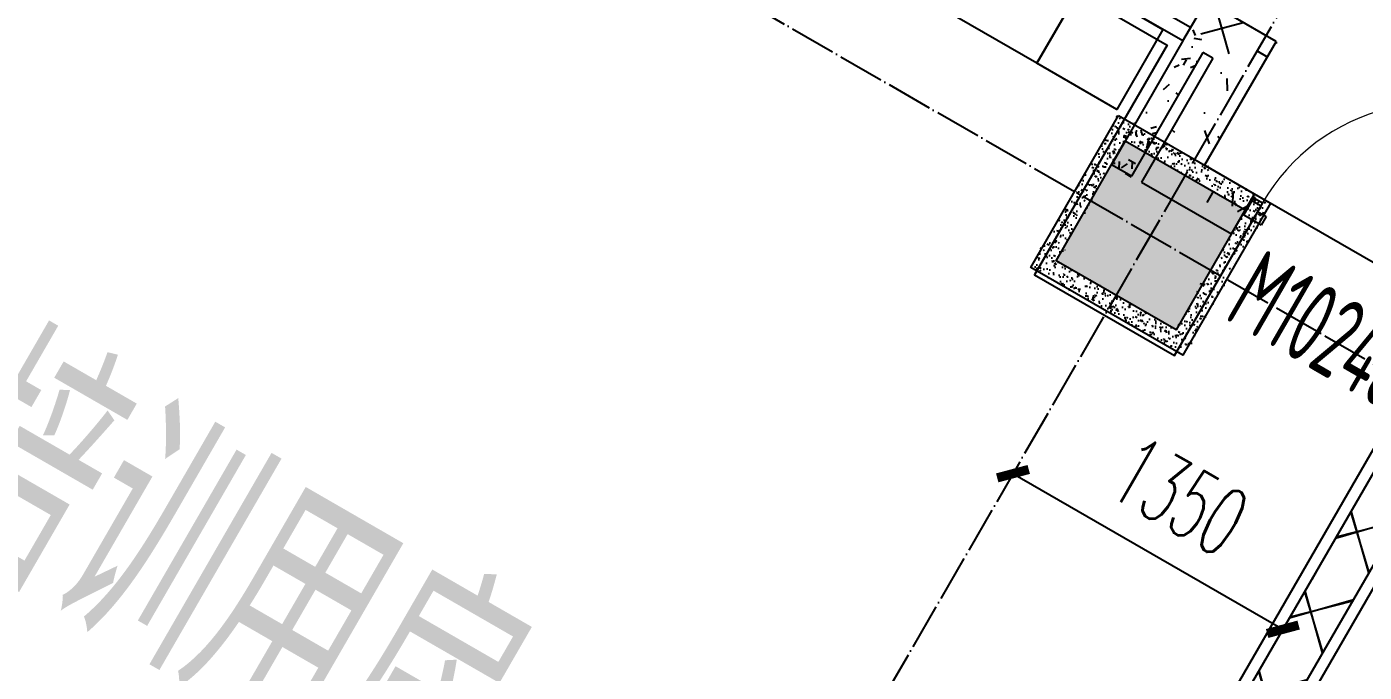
# Model space of a CAD drawing. Header units: millimetres. Extents: x 216654360 to 218309126, y 218099985 to 219647706.
# Drawn here: x 217945858 to 217951652, y 218936502 to 218939301 of the extents above; entities that cross this region are included whole.
import ezdxf

# ---------------------------------------------------------------- set-up
doc = ezdxf.new("R2010")
doc.units = ezdxf.units.MM
doc.header["$LTSCALE"] = 1000
doc.linetypes.add('DASH', pattern=[0.35, 0.25, -0.1])
doc.linetypes.add('DOTE', pattern=[2.4200000000000004, 2, -0.2, 0.02, -0.2])
for name, color, linetype in [('A-ANNO-DIMS', 3, 'Continuous'), ('A-ANNO-DOTE', 1, 'DOTE'), ('A-ANNO-TXT', 7, 'Continuous'), ('A-COLU-CONC', 2, 'Continuous'), ('A-FLOR-SPCL', 245, 'Continuous'), ('A-FURN', 45, 'Continuous'), ('A-WALL', 2, 'Continuous'), ('A-WIND', 161, 'Continuous'), ('PUB_HATCH', 8, 'Continuous'), ('WINDOW', 4, 'Continuous'), ('WINDOW_TEXT', 7, 'Continuous'), ('现状植物', 3, 'Continuous')]:
    doc.layers.add(name, color=color, linetype=linetype)
doc.styles.add('_TCH_DIM_T3', font='SIMPLEX.shx', dxfattribs={"width": 0.5647058823529413, "bigfont": 'GBCBIG.shx'})
doc.styles.add('_TCH_WINDOW', font='GBENOR', dxfattribs={"width": 0.8, "bigfont": 'GBCBIG'})
doc.styles.add('A_DIM', font='SIMPLEX', dxfattribs={"width": 0.7, "bigfont": 'HZ'})
doc.dimstyles.new('_TCH_ARCH&&100', dxfattribs={"dimtxt": 297.5, "dimasz": 100, "dimexe": 250, "dimexo": 300, "dimgap": 126.25, "dimtad": 1, "dimdec": 0, "dimzin": 0, "dimdsep": 46, "dimtxsty": '_TCH_DIM_T3', "dimblk": 'ARCHTICK', "dimcen": 0.09, "dimclrt": 7, "dimazin": 2, "dimtfac": 1, "dimtdec": 0, "dimtix": 1, "dimtmove": 2, "dimatfit": 3, "dimfxl": 100, "dimtolj": 1, "dimtzin": 0, "dimarcsym": 0})
pattern_1 = [(45, (200, 0), (-200.0002033111466, 200.0002033111467), []), (135, (200, 0), (-200.0002033111467, -200.0002033111466), [])]
pattern_2 = [(0, (354, -366), (600, 1200), [0, -1200]), (0, (-348, -528), (600, 1200), [0, -1200]), (0, (42, -540), (600, 1200), [0, -1200]), (0, (468, -186), (600, 1200), [0, -1200]), (0, (-30, -600), (600, 1200), [0, -1200]), (0, (588, 570), (600, 1200), [0, -1200]), (0, (222, 474), (600, 1200), [0, -1200]), (0, (413.9999999999999, 324), (600, 1200), [0, -1200]), (0, (-564, 300), (600, 1200), [0, -1200]), (0, (24, 246), (600, 1200), [0, -1200]), (0, (-204, -60), (600, 1200), [0, -1200]), (0, (-192, -509.9999999999999), (600, 1200), [0, -1200]), (0, (258, -558), (600, 1200), [0, -1200]), (0, (588, -30), (600, 1200), [0, -1200]), (0, (-534, -216), (600, 1200), [0, -1200]), (0, (-432, -12), (600, 1200), [0, -1200]), (0, (36, -96), (600, 1200), [0, -1200]), (0, (-132, -270), (600, 1200), [0, -1200]), (0, (-228, 126), (600, 1200), [0, -1200]), (0, (-78, 576), (600, 1200), [0, -1200]), (0, (-486.0000000000001, -468), (600, 1200), [0, -1200]), (0, (174, 330), (600, 1200), [0, -1200]), (0, (-384, 348), (600, 1200), [0, -1200]), (0, (-480, 504), (600, 1200), [0, -1200]), (130.601294, (514.285716, 194.285712), (-2999.999966861969, 3600.000015739533), [52.683108, -22074.222]), (18.4349488, (428.571432, 217.142856), (2999.999988936139, 1199.999991146445), [54.21048, -7535.2558]), (90, (428.571432, 165.714288), (600.0000000000001, 1200), [51.428568, -2348.5713]), (161.565051, (480, 148.571424), (-3000.000015105215, 1199.999910544823), [54.21048, -7535.2558]), (53.1301023, (480, 148.571424), (600.0000011342403, 1199.99999943288), [57.14286, -5942.856999999999]), (135, (525.714288, -462.85704), (-600.0000725322863, 1199.999918790402), [48.48732, -3345.6252]), (45, (457.142856, -462.85704), (599.9999961647541, 1199.999995157935), [48.48732, -3345.6252]), (135, (491.428572, -497.1428400000001), (-600.0000725322863, 1199.999918790402), [48.48732, -3345.6252]), (45, (491.428572, -497.1428400000001), (599.9999961647541, 1199.999995157935), [48.48732, -3345.6252]), (116.565051, (-51.42852, 342.857148), (-0.0001043859734650709, 2399.999934707041), [63.887652, -1277.753]), (180, (-79.99991999999999, 399.999996), (-599.9999999999998, 1200), [68.571432, -1131.4285]), (63.43494880000001, (-177.1428, 342.857148), (5.432290706153253e-06, 2399.999988372672), [63.887652, -1277.753]), (116.565051, (-148.5714, 285.714288), (-0.0001043859734650709, 2399.999934707041), [63.887652, -1277.753]), (0, (-148.5714, 285.714288), (600, 1200), [68.571432, -1131.4285]), (63.43494880000001, (-79.99991999999999, 285.714288), (5.432290706153253e-06, 2399.999988372672), [63.887652, -1277.753]), (107.102728, (399.999996, -62.85708000000001), (-1799.999931184909, 6000.000009680287), [77.72269200000001, -32565.805]), (143.972626, (377.142852, 11.428572), (-11399.99985547618, 8399.999990492668), [77.72269200000001, -16244.04]), (180, (314.285712, 57.14286), (-599.9999999999998, 1200), [74.285712, -1125.7142]), (36.02737329999999, (177.14286, 11.428572), (11399.99991575318, 8399.99990944439), [77.72269200000001, -16244.04]), (71.5650511, (154.285716, -57.14279999999999), (1800.000009240657, 5999.99998966958), [72.280632, -7517.185600000001]), (107.102728, (177.14286, -131.42856), (-1799.999931184909, 6000.000009680287), [77.72269200000001, -32565.805]), (143.972626, (240, -177.1428), (-11399.99985547618, 8399.999990492668), [77.72269200000001, -16244.04]), (0, (240, -177.1428), (600, 1200), [74.285712, -1125.7142]), (36.02737329999999, (314.285712, -177.1428), (11399.99991575318, 8399.99990944439), [77.72269200000001, -16244.04]), (71.5650511, (377.142852, -131.42856), (1800.000009240657, 5999.99998966958), [72.280632, -7517.185600000001]), (150.255118, (411.428568, 497.142852), (-1800.000004260273, 1199.999985130039), [46.07004, -9628.639200000001]), (90, (371.428572, 474.28572), (600.0000000000001, 1200), [45.714288, -2354.2855]), (29.7448813, (371.428572, 474.28572), (1800.000001060037, 1199.999994395642), [46.07004, -9628.639200000001]), (116.565051, (131.428572, -354.28572), (-0.0001043859734650709, 2399.999934707041), [63.887652, -1277.753]), (168.690067, (102.857148, -297.1428), (-5400.000004006199, 1199.999969888218), [58.274508, -12179.371]), (41.18592510000001, (0, -325.7142), (14999.99990911732, 13199.99988457684), [60.743688, -25451.604]), (90, (0, -382.85712), (600.0000000000001, 1200), [57.14286, -2342.857]), (138.814074, (45.714288, -422.85708), (-14999.99973338043, 13200.0000840726), [60.743688, -25451.604]), (16.6992442, (45.714288, -422.85708), (19799.99985103278, 5999.99993715613), [59.6589, -24997.075]), (60.9453959, (102.857148, -405.71424), (599.9999984077513, 1199.99998938541), [58.83217200000001, -24650.679]), (109.983106, (-371.42856, 148.571424), (-3000.000011299861, 8399.999977770043), [66.88400399999998, -28024.39499999999]), (155.556045, (-394.28568, 211.428576), (-7800.000029732115, 3599.999925205931), [69.045972, -28930.263]), (24.4439547, (-519.99996, 211.428576), (7800.000003890955, 3599.999982684802), [69.045972, -28930.263]), (70.01689340000001, (-542.85708, 148.571424), (3000.000009044286, 8399.999979161448), [66.88400399999999, -28024.395]), (109.983106, (-519.99996, 85.71428399999999), (-3000.000011299861, 8399.999977770043), [66.88400399999998, -28024.39499999999]), (160.016893, (-457.14276, 62.85714), (-3000.000001763259, 1199.999945333349), [66.88400399999999, -13978.755]), (19.9831065, (-457.14276, 62.85714), (2999.999983528817, 1199.999998096056), [66.88400399999999, -13978.755]), (70.01689340000001, (-394.28568, 85.71428399999999), (3000.000009044286, 8399.999979161448), [66.88400399999999, -28024.395]), (122.005383, (74.285712, 39.999996), (-600.0000805229399, 1199.999938741572), [53.908464, -11266.868]), (18.4349488, (-5.71428, 68.571432), (2999.999988936139, 1199.999991146445), [54.21048, -7535.2558]), (90, (-5.71428, 17.142852), (600.0000000000001, 1200), [51.428568, -2348.5713]), (161.565051, (45.714288, 0), (-3000.000015105215, 1199.999910544823), [54.21048, -7535.2558]), (54.46232220000002, (45.714288, 0), (4199.999993914518, 5999.999991012131), [49.15614, -20596.423]), (116.565051, (-274.28568, -251.42856), (-0.0001043859734650709, 2399.999934707041), [63.887652, -1277.753]), (180, (-302.85708, -194.28564), (-599.9999999999998, 1200), [62.85714, -1137.1428]), (59.0362434, (-399.99996, -251.42856), (600.000001953063, 1199.999994175555), [66.63945599999998, -13927.644]), (120.963756, (-365.71428, -308.57136), (-600.0000819959288, 1199.999944893199), [66.639456, -13927.644]), (0, (-365.71428, -308.57136), (600, 1200), [62.85714, -1137.1428]), (63.43494880000001, (-302.85708, -308.57136), (5.432290706153253e-06, 2399.999988372672), [63.887652, -1277.753])]

# ---------------------------------------------------------------- blocks, each defined once
blk = doc.blocks.new('123rty7u778')
at = {"layer": 'PUB_HATCH'}
h = blk.add_hatch(dxfattribs=at)
h.set_pattern_fill('多孔材料', color=256, scale=100, style=0)
h.set_pattern_definition(pattern_1)
h.paths.add_polyline_path([(4937796.550412821, -191755.9127570029), (4937596.550412823, -191555.9127569674), (4937596.550412932, -198596.0313949625), (4937796.550412932, -198596.0313949609)])
at = {"layer": 'A-WALL'}
for p, q in [((4937596.550412823, -191555.9127569674), (4937596.550412932, -198596.0313949625)), ((4937796.550412821, -191755.9127570029), (4937796.550412932, -198596.0313949609))]:
    blk.add_line(p, q, dxfattribs=at)
at = {"layer": 'A-WALL', "color": 6}
blk.add_lwpolyline([(4937871.550412737, -191805.9127570521), (4937846.550412934, -191805.9127570512), (4937846.550412935, -198546.0313949606), (4938996.542612281, -198546.0313949609)], dxfattribs=at)
blk = doc.blocks.new('A$C5EDE6A0B')
at = {"layer": 'A-FURN', "color": 251}
for points in [[(0, -400.0000000036089), (0, 0), (400, 0), (399.9999999990687, -400.0000000037398)], [(399.9999999990687, -400.0000000038563), (399.9999999990687, -2.328306436538696e-10), (799.9999999990687, -2.473825588822365e-10), (799.9999999990687, -400.0000000039727)], [(799.9999999990687, -400.0000000039727), (799.9999999990396, -4.656612873077393e-10), (1199.99999999904, -4.802132025361061e-10), (1199.999999999069, -400.0000000042055)], [(1199.999999999069, -400.0000000043219), (1199.999999999069, -6.984919309616089e-10), (1599.999999999069, -7.130438461899757e-10), (1599.99999999904, -400.0000000044092)], [(1599.99999999904, -400.0000000045402), (1599.99999999904, -9.313225746154785e-10), (1999.99999999904, -9.458744898438454e-10), (1999.999999999069, -400.0000000046712)], [(1999.999999999069, -400.0000000046712), (1999.99999999904, -1.178705133497715e-09), (2399.999999999069, -1.178705133497715e-09), (2399.999999998137, -400.000000004904)], [(2399.999999998108, -400.0000000050059), (2399.999999998108, -1.396983861923218e-09), (2799.999999998137, -1.411535777151585e-09), (2799.999999998137, -400.0000000051223)], [(2799.999999998137, -400.0000000052532), (2799.999999998137, -1.644366420805454e-09), (3199.999999998137, -1.658918336033821e-09), (3199.999999998137, -400.0000000053551)], [(3199.999999998137, -400.0000000053551), (3199.999999998108, -1.862645149230957e-09), (3599.999999998137, -1.877197064459324e-09), (3599.999999997206, -400.0000000056025)], [(3599.999999997206, -400.0000000057189), (3599.999999997206, -2.110027708113194e-09), (3999.999999997206, -2.110027708113194e-09), (3999.999999997206, -400.0000000058353)], [(3999.999999997206, -400.0000000058353), (3999.999999997177, -2.342858351767063e-09), (4399.999999997206, -2.342858351767063e-09), (4399.999999997206, -400.0000000060681)], [(4399.999999997206, -400.0000000061846), (4399.999999997206, -2.561137080192566e-09), (4799.999999997206, -2.575688995420933e-09), (4799.999999997206, -400.0000000062864)]]:
    blk.add_lwpolyline(points, close=True, dxfattribs=at)
blk = doc.blocks.new('$DorLib2D$00000009')
for p, q in [((0.4128784780300046, 0.9052619659617922), (0.4128784780300046, 0.08070055595349494)), ((0.4541065485304194, 0.9052619659617922), (0.4128784780300046, 0.9052619659617922)), ((0.4541065485304194, 0.08070055595349494), (0.4541065485304194, 0.9052619659617922)), ((0.4128784780300046, 0.7821568824082695), (0.3780038555081039, 0.7821568824082694)), ((0.4889811710523202, 0.7821568824082694), (0.4541065485304194, 0.7821568824082695)), ((0.4128784780300046, 0.6235084014994399), (0.3780038555081039, 0.6235084014994398)), ((0.4889811710523202, 0.6235084014994398), (0.4541065485304194, 0.6235084014994399)), ((-0.4941390729791224, 0.08070055595349494), (-0.4529110024787076, 0.08070055595349494)), ((-0.4941390729791224, -0.001755585047334795), (-0.4941390729791224, 0.08070055595349494)), ((-0.4529110024787076, 0.08070055595349494), (-0.4529110024787076, 0.03947248545308008)), ((0.4128784780300046, 0.08070055595349494), (0.4541065485304194, 0.08070055595349494)), ((0.4953346190308343, 0.08070055595349494), (0.4541065485304194, 0.08070055595349494)), ((0.4541065485304194, 0.08070055595349494), (0.4541065485304194, 0.03947248545308008)), ((0.4953346190308343, -0.001755585047334795), (0.4953346190308343, 0.08070055595349494)), ((-0.4529110024787076, 0.03947248545308008), (-0.4116829319782927, 0.03947248545308008)), ((-0.4116829319782927, 0.03947248545308008), (-0.4116829319782927, -0.001755585047334795)), ((0.4541065485304194, 0.03947248545308008), (0.4128784780300046, 0.03947248545308008)), ((0.4128784780300046, 0.03947248545308008), (0.4128784780300046, -0.001755585047334795)), ((-0.4941390729791224, -0.001755585047334795), (-0.4941390729791224, -0.001755585047334795)), ((-0.4116829319782927, -0.001755585047334795), (-0.4941390729791224, -0.001755585047334795)), ((0.4128784780300046, -0.001755585047334795), (0.4953346190308343, -0.001755585047334795)), ((0.4953346190308343, -0.001755585047334795), (0.4953346190308343, -0.001755585047334795))]:
    blk.add_line(p, q)
at = {"lineweight": 13}
for p, q in [((0.3780038555081039, 0.7821568824082694), (0.3780038555081039, 0.6235084014994398)), ((0.4889811710523202, 0.7821568824082694), (0.4889811710523202, 0.6235084014994398))]:
    blk.add_line(p, q, dxfattribs=at)
blk.add_arc((0.3716497624938499, 0.08173193500353383), 0.8245614100082972, 87.13397114007623, 180.0716668053313, dxfattribs=at)
blk = doc.blocks.new('67890-')
at = {"layer": 'PUB_HATCH'}
h = blk.add_hatch(dxfattribs=at)
h.set_pattern_fill('加气混凝土', color=256, scale=100, style=0)
h.set_pattern_definition(pattern_2)
h.paths.add_polyline_path([(4946246.550412989, -191069.2460896131), (4946246.550412943, -190935.9127563792), (4939576.550412943, -190935.9127563788), (4939576.550412892, -191069.246089725), (4939626.550412824, -191135.9127563749), (4946196.550413071, -191135.9127563753)])
h = blk.add_hatch(dxfattribs=at)
h.set_pattern_fill('多孔材料', color=256, scale=100, style=0)
h.set_pattern_definition(pattern_1)
h.paths.add_polyline_path([(4946346.550413246, -191135.9127560848), (4946546.55041312, -190935.9127563986), (4946246.550412943, -190935.9127563792), (4946246.550412989, -191069.2460896131), (4946296.550412953, -191135.9127560848)])
h = blk.add_hatch(dxfattribs=at)
h.set_pattern_fill('加气混凝土', color=256, scale=100, style=0)
h.set_pattern_definition(pattern_2)
h.paths.add_polyline_path([(4946546.55041312, -190935.9127563986), (4946346.550413246, -191135.9127560848), (4946346.550413249, -191755.9127568079), (4946546.550413121, -191555.9127567581)])
h = blk.add_hatch(dxfattribs=at)
h.set_pattern_fill('加气混凝土', color=256, scale=50, style=0)
h.set_pattern_definition([(0, (177, -183), (300, 600), [0, -600]), (0, (-174, -264), (300, 600), [0, -600]), (0, (21, -270), (300, 600), [0, -600]), (0, (234, -93), (300, 600), [0, -600]), (0, (-15, -300), (300, 600), [0, -600]), (0, (294, 285), (300, 600), [0, -600]), (0, (111, 237), (300, 600), [0, -600]), (0, (207, 162), (300, 600), [0, -600]), (0, (-282, 150), (300, 600), [0, -600]), (0, (12, 123), (300, 600), [0, -600]), (0, (-102, -30), (300, 600), [0, -600]), (0, (-96, -255), (300, 600), [0, -600]), (0, (129, -279), (300, 600), [0, -600]), (0, (294, -15), (300, 600), [0, -600]), (0, (-267, -108), (300, 600), [0, -600]), (0, (-216, -6), (300, 600), [0, -600]), (0, (18, -48), (300, 600), [0, -600]), (0, (-66, -135), (300, 600), [0, -600]), (0, (-114, 63), (300, 600), [0, -600]), (0, (-39, 288), (300, 600), [0, -600]), (0, (-243, -234), (300, 600), [0, -600]), (0, (87, 165), (300, 600), [0, -600]), (0, (-192, 174), (300, 600), [0, -600]), (0, (-240, 252), (300, 600), [0, -600]), (130.601294, (257.142858, 97.142856), (-1499.999983430985, 1800.000007869767), [26.341554, -11037.111]), (18.4349488, (214.285716, 108.571428), (1499.99999446807, 599.9999955732223), [27.10524, -3767.6279]), (90, (214.285716, 82.857144), (300.0000000000001, 600), [25.714284, -1174.28565]), (161.565051, (240, 74.285712), (-1500.000007552608, 599.9999552724113), [27.10524, -3767.6279]), (53.1301023, (240, 74.285712), (300.0000005671201, 599.9999997164399), [28.57143, -2971.4285]), (135, (262.857144, -231.42852), (-300.0000362661431, 599.9999593952012), [24.24366, -1672.8126]), (45, (228.571428, -231.42852), (299.999998082377, 599.9999975789675), [24.24366, -1672.8126]), (135, (245.714286, -248.57142), (-300.0000362661431, 599.9999593952012), [24.24366, -1672.8126]), (45, (245.714286, -248.57142), (299.999998082377, 599.9999975789675), [24.24366, -1672.8126]), (116.565051, (-25.71426, 171.428574), (-5.219298673253547e-05, 1199.999967353521), [31.943826, -638.8765000000001]), (180, (-39.99995999999999, 199.999998), (-299.9999999999999, 600), [34.285716, -565.71425]), (63.43494880000001, (-88.57139999999998, 171.428574), (2.716145353076627e-06, 1199.999994186336), [31.943826, -638.8765000000001]), (116.565051, (-74.2857, 142.857144), (-5.219298673253547e-05, 1199.999967353521), [31.943826, -638.8765000000001]), (0, (-74.2857, 142.857144), (300, 600), [34.285716, -565.71425]), (63.43494880000001, (-39.99995999999999, 142.857144), (2.716145353076627e-06, 1199.999994186336), [31.943826, -638.8765000000001]), (107.102728, (199.999998, -31.42854000000001), (-899.9999655924546, 3000.000004840143), [38.861346, -16282.9025]), (143.972626, (188.571426, 5.714286), (-5699.99992773809, 4199.999995246334), [38.861346, -8122.02]), (180, (157.142856, 28.57143), (-299.9999999999999, 600), [37.142856, -562.8571]), (36.02737329999999, (88.57142999999999, 5.714286), (5699.999957876589, 4199.999954722195), [38.861346, -8122.02]), (71.5650511, (77.142858, -28.5714), (900.0000046203285, 2999.99999483479), [36.140316, -3758.5928]), (107.102728, (88.57142999999999, -65.71428), (-899.9999655924546, 3000.000004840143), [38.861346, -16282.9025]), (143.972626, (120, -88.57139999999998), (-5699.99992773809, 4199.999995246334), [38.861346, -8122.02]), (0, (120, -88.57139999999998), (300, 600), [37.142856, -562.8571]), (36.02737329999999, (157.142856, -88.57139999999998), (5699.999957876589, 4199.999954722195), [38.861346, -8122.02]), (71.5650511, (188.571426, -65.71428), (900.0000046203285, 2999.99999483479), [36.140316, -3758.5928]), (150.255118, (205.714284, 248.571426), (-900.0000021301363, 599.9999925650195), [23.03502, -4814.319600000001]), (90, (185.714286, 237.14286), (300.0000000000001, 600), [22.857144, -1177.14275]), (29.7448813, (185.714286, 237.14286), (900.0000005300184, 599.9999971978212), [23.03502, -4814.319600000001]), (116.565051, (65.714286, -177.14286), (-5.219298673253547e-05, 1199.999967353521), [31.943826, -638.8765000000001]), (168.690067, (51.428574, -148.5714), (-2700.000002003099, 599.9999849441089), [29.137254, -6089.685500000001]), (41.18592510000001, (0, -162.8571), (7499.999954558658, 6599.999942288418), [30.371844, -12725.802]), (90, (0, -191.42856), (300.0000000000001, 600), [28.57143, -1171.4285]), (138.814074, (22.857144, -211.42854), (-7499.999866690215, 6600.000042036299), [30.371844, -12725.802]), (16.6992442, (22.857144, -211.42854), (9899.99992551639, 2999.999968578065), [29.82945, -12498.5375]), (60.9453959, (51.428574, -202.85712), (299.9999992038756, 599.9999946927048), [29.416086, -12325.3395]), (109.983106, (-185.71428, 74.285712), (-1500.00000564993, 4199.999988885022), [33.44200199999999, -14012.1975]), (155.556045, (-197.14284, 105.714288), (-3900.000014866057, 1799.999962602966), [34.522986, -14465.1315]), (24.4439547, (-259.99998, 105.714288), (3900.000001945477, 1799.999991342401), [34.522986, -14465.1315]), (70.01689340000001, (-271.42854, 74.285712), (1500.000004522143, 4199.999989580724), [33.442002, -14012.1975]), (109.983106, (-259.99998, 42.857142), (-1500.00000564993, 4199.999988885022), [33.44200199999999, -14012.1975]), (160.016893, (-228.57138, 31.42857), (-1500.00000088163, 599.9999726666744), [33.442002, -6989.377500000001]), (19.9831065, (-228.57138, 31.42857), (1499.999991764409, 599.9999990480279), [33.442002, -6989.377500000001]), (70.01689340000001, (-197.14284, 42.857142), (1500.000004522143, 4199.999989580724), [33.442002, -14012.1975]), (122.005383, (37.142856, 19.999998), (-300.00004026147, 599.9999693707862), [26.954232, -5633.434]), (18.4349488, (-2.85714, 34.285716), (1499.99999446807, 599.9999955732223), [27.10524, -3767.6279]), (90, (-2.85714, 8.571426), (300.0000000000001, 600), [25.714284, -1174.28565]), (161.565051, (22.857144, 0), (-1500.000007552608, 599.9999552724113), [27.10524, -3767.6279]), (54.46232220000002, (22.857144, 0), (2099.999996957259, 2999.999995506066), [24.57807, -10298.2115]), (116.565051, (-137.14284, -125.71428), (-5.219298673253547e-05, 1199.999967353521), [31.943826, -638.8765000000001]), (180, (-151.42854, -97.14282), (-299.9999999999999, 600), [31.42857, -568.5714]), (59.0362434, (-199.99998, -125.71428), (300.0000009765315, 599.9999970877775), [33.31972799999999, -6963.821999999998]), (120.963756, (-182.85714, -154.28568), (-300.0000409979644, 599.9999724465997), [33.319728, -6963.821999999999]), (0, (-182.85714, -154.28568), (300, 600), [31.42857, -568.5714]), (63.43494880000001, (-151.42854, -154.28568), (2.716145353076627e-06, 1199.999994186336), [31.943826, -638.8765000000001])])
h.paths.add_polyline_path([(4946246.550412989, -191069.2460896131), (4946196.550413071, -191135.9127563753), (4946196.55041294, -191755.9127570119), (4946296.55041294, -191755.9127570121), (4946296.550412953, -191135.9127560848)])
h = blk.add_hatch(dxfattribs=at)
h.set_pattern_fill('加气混凝土', color=256, scale=100, style=0)
h.set_pattern_definition(pattern_2)
h.paths.add_polyline_path([(4946346.550413249, -191755.9127568079), (4946796.550413055, -191755.9127567972), (4946796.550413055, -191555.9127567784), (4946546.550413121, -191555.9127567581)])
h = blk.add_hatch(dxfattribs=at)
h.set_pattern_fill('多孔材料', color=256, scale=100, style=0)
h.set_pattern_definition(pattern_1)
h.paths.add_polyline_path([(4948046.550412959, -191555.9127567581), (4947846.55041296, -191755.9127568079), (4947846.550412958, -198595.9127562097), (4948046.550412958, -198595.9127562097)])
at = {"layer": 'A-WALL'}
for p, q in [((4946546.55041312, -190935.9127563986), (4946246.550412943, -190935.9127563792)), ((4946546.55041312, -190935.9127563986), (4946546.550413121, -191555.9127567581)), ((4946196.550413071, -191135.9127563753), (4939626.550412824, -191135.9127563749)), ((4946196.550413071, -191135.9127563753), (4946196.55041294, -191755.9127570119)), ((4946346.550413246, -191135.9127560848), (4946296.550412953, -191135.9127560848)), ((4946296.550412953, -191135.9127560848), (4946296.55041294, -191755.9127570121)), ((4946346.550413246, -191135.9127560848), (4946346.550413249, -191755.9127568079)), ((4946796.550413055, -191555.9127567784), (4946546.550413121, -191555.9127567581)), ((4946796.550413055, -191755.9127567972), (4946796.550413055, -191555.9127567784)), ((4948046.550412959, -191555.9127567581), (4948046.550412958, -198595.9127562097)), ((4946296.55041294, -191755.9127570121), (4946196.55041294, -191755.9127570119)), ((4946346.550413249, -191755.9127568079), (4946796.550413055, -191755.9127567972)), ((4947846.55041296, -191755.9127568079), (4947846.550412958, -198595.9127562097))]:
    blk.add_line(p, q, dxfattribs=at)
at = {"layer": 'A-WALL', "color": 6}
blk.add_line((4946796.550412941, -191585.9127561821), (4946846.550412941, -191585.9127561821), dxfattribs=at)
for points in [[(4938921.55041336, -191805.9127561376), (4938946.550412941, -191805.9127561376), (4938946.550412941, -192335.9127563439), (4939646.550412941, -192335.9127563439), (4939646.550412941, -191585.9127563439), (4939646.550171295, -191185.9127563788), (4946146.55014109, -191185.9127563788), (4946146.55014109, -192335.9127563439), (4946846.550412941, -192335.9127563439), (4946846.550412941, -191585.9127563439)], [(4946196.550412966, -198595.9127562097), (4946196.550412966, -198185.9127563456), (4946796.550412923, -198185.9127563456), (4946796.550412923, -198545.9127562098), (4947796.550412962, -198545.91275621), (4947796.550412962, -191585.9127567731)]]:
    blk.add_lwpolyline(points, dxfattribs=at)
at = {"layer": 'A-WIND', "linetype": 'DASH'}
for p, q in [((4946196.550141091, -191135.9127563792), (4946196.550141091, -190935.9127563792)), ((4946196.550141091, -191069.2460897125), (4945196.550141091, -191069.2460897125))]:
    blk.add_line(p, q, dxfattribs=at)
at = {"layer": 'WINDOW'}
blk.add_line((4947846.550412945, -191555.9127567731), (4946796.550412945, -191555.9127567731), dxfattribs=at)
at = {"linetype": 'Continuous', "rotation": 180}
blk.add_blockref('A$C5EDE6A0B', (4946096.550412873, -191535.9127551655), dxfattribs=at)
at = {"layer": 'WINDOW'}
ref = blk.add_blockref('$DorLib2D$00000009', (4947321.550412945, -191655.9127567731), dxfattribs=dict(at, xscale=-1050, yscale=-1050, zscale=200, rotation=180))
ref.add_attrib('A', 'M1024a', (4946945.883746282, -192089.4792949063), dxfattribs={"layer": 'WINDOW_TEXT', "height": 350, "style": '_TCH_WINDOW', "width": 0.6400000000000001})
at = {"layer": 'A-ANNO-TXT', "linetype": 'Continuous', "style": 'A_DIM', "width": 0.7}
blk.add_text('办公培训用房', height=1000, dxfattribs=at).set_placement((4941110.023988141, -195730.4034210371))
blk = doc.blocks.new('123attt')
h = blk.add_hatch(color=2)
h.dxf.hatch_style = 1
h.paths.add_polyline_path([(6528856.650242668, 260781.6907820057), (6529456.650242668, 260781.6907820057), (6529456.650242668, 260181.6907820409), (6528856.650242668, 260181.6907820409)])
at = {"layer": 'A-WALL'}
blk.add_lwpolyline([(6528856.650242668, 260781.6907820057), (6529456.650242668, 260781.6907820057), (6529456.650242668, 260181.6907820409), (6528856.650242668, 260181.6907820409)], close=True, dxfattribs=at)
blk = doc.blocks.new('2929sk')
at = {"layer": 'A-COLU-CONC'}
h = blk.add_hatch(dxfattribs=at)
h.set_pattern_fill('混凝土', scale=10, angle=90)
h.set_pattern_definition([(140, (6502386.07597335, 175688.3338082992), (6.275213498259515, 71.72601826007535), [7.5, -82.5]), (85, (6502386.07597335, 175688.3338082992), (-75.21921337000119, -13.8751333613), [6, -66]), (190.4514, (6502386.59890735, 175694.3109762992), (-68.94395420609534, 57.85093817140216), [6.37401899999999, -70.11421119999983]), (136.1842, (6502366.07597335, 175688.3338082992), (16.55190143290181, 106.7241048625644), [11.24999999999998, -123.7499999999998]), (186.6356, (6502367.45530405, 175697.2274827992), (-97.41178709004417, 93.46627055487033), [9.561028799999953, -105.1712999999996]), (81.18420000000006, (6502366.07597335, 175688.3338082992), (-97.41186009253246, 93.46619451336272), [9, -99]), (111, (6502371.07597335, 175698.3338082992), (40.26188906653389, 59.69070521184616), [7.499999999999989, -82.49999999999983]), (55.99999999999998, (6502371.07597335, 175698.3338082992), (-72.5150045046853, 24.33153319215818), [6, -66]), (161.4514, (6502374.431133949, 175703.3080315992), (-32.25304967099523, 84.02226285814899), [6.374018999999989, -70.11421119999981]), (127.5, (6502386.07597335, 175688.3338082992), (-33.28938538313115, 1.215985531729069), [0, -65.19999999999999, 0, -67, 0, -66.25]), (97.49999999999993, (6502386.07597335, 175688.3338082992), (-39.44117118823602, 26.30695374421486), [0, -38.2, 0, -63.7, 0, -25.25]), (57.49999999999999, (6502386.07597335, 175666.0338082992), (2.255487173437979, 53.3822436172409), [0, -25, 0, -78, 0, -103.5]), (47.5, (6502386.07597335, 175656.0338082992), (-10.01049823323177, 58.31861693423862), [0, -32.4999999999999, 0, -51.7999999999999, 0, -73.4999999999998])])
h.paths.add_polyline_path([(-47688.40853632707, -86952.76195850916), (-47308.40463003516, -86952.76195850916), (-47308.40463003516, -86872.76195850916), (-47608.40853632707, -86872.76195850916), (-47608.40853632707, -86572.76195832115), (-47688.40853632707, -86572.76195832115)])
h.paths.add_polyline_path([(-47308.40463003516, -86952.76195850916), (-46928.40463006962, -86952.76195850916), (-46928.40463006962, -86572.76195832115), (-47008.40463006962, -86572.76195832115), (-47008.40463006962, -86872.76195850916), (-47308.40463003516, -86872.76195850916)])
h.paths.add_polyline_path([(-47008.40463006962, -86572.76195832115), (-46928.40463006962, -86572.76195832115), (-46928.40463006962, -86192.76195850817), (-47308.40463003516, -86192.76195850817), (-47308.40463003516, -86272.76195850817), (-47008.40463006962, -86272.76195850817)])
h.paths.add_polyline_path([(-47688.40853632707, -86572.76195832115), (-47608.40853632707, -86572.76195832115), (-47608.40853632707, -86272.76195850817), (-47308.40463003516, -86272.76195850817), (-47308.40463003516, -86192.76195850817), (-47688.40853632707, -86192.76195850817)])
at = {"layer": 'A-ANNO-DOTE', "ltscale": 0.1}
for p, q in [((-47308.41759934928, -98506.28522877552), (-47308.41759934928, -79972.7619583212)), ((-16719.25256192591, -86572.76195832115), (-75808.41759934928, -86572.76195832127))]:
    blk.add_line(p, q, dxfattribs=at)
at = {"layer": 'A-COLU-CONC', "color": 7}
for points in [[(-46928.40463006962, -86952.76195850916), (-47688.40853632707, -86952.76195850916), (-47688.40853632707, -86192.76195850817), (-46928.40463006962, -86192.76195850817)], [(-47008.40463006962, -86872.76195850916), (-47608.40853632707, -86872.76195850916), (-47608.40853632707, -86272.76195850817), (-47008.40463006962, -86272.76195850817)]]:
    blk.add_lwpolyline(points, close=True, dxfattribs=at)
at = {"layer": 'A-WALL', "color": 6, "rotation": 180}
blk.add_blockref('123attt', (6481848.245612598, 173908.9288235325), dxfattribs=at)
blk = doc.blocks.new('_ArchTick')
at = {"color": 0, "linetype": 'ByBlock', "const_width": 0.4}
blk.add_lwpolyline([(-0.5, -0.5), (0.5, 0.5)], dxfattribs=at)
blk = doc.blocks.new('*D533')
at = {"layer": 'A-ANNO-DIMS', "color": 0, "lineweight": -2, "transparency": 16777216}
for p, q in [((6094145.844556829, 32489.81949602388), (6094145.844556829, 32448.49589302059)), ((6095495.844556864, 32489.81949602388), (6095495.844556864, 32448.49589302059)), ((6094145.844556829, 32198.49589302059), (6095495.844556864, 32198.49589302059))]:
    blk.add_line(p, q, dxfattribs=at)
at = {"layer": 'Defpoints', "color": 0, "transparency": 16777216}
for p in [(6094145.844556829, 32189.81949602388), (6095495.844556864, 32198.49589302059), (6095495.844556864, 32189.81949602388)]:
    blk.add_point(p, dxfattribs=at)
at = {"layer": 'A-ANNO-DIMS', "color": 0, "lineweight": -2, "transparency": 16777216, "xscale": 100, "yscale": 100, "zscale": 100, "rotation": 180}
blk.add_blockref('_ArchTick', (6094145.844556829, 32198.49589302059), dxfattribs=at)
at = {"layer": 'A-ANNO-DIMS', "color": 0, "lineweight": -2, "transparency": 16777216, "xscale": 100, "yscale": 100, "zscale": 100}
blk.add_blockref('_ArchTick', (6095495.844556864, 32198.49589302059), dxfattribs=at)
at = {"layer": 'A-ANNO-DIMS', "color": 7, "transparency": 16777216, "insert": (6094820.844556847, 32473.49589302059), "char_height": 297.5, "attachment_point": 5, "style": '_TCH_DIM_T3'}
blk.add_mtext('\\A1;1350', dxfattribs=at)
blk = doc.blocks.new('A$C04836B57')
at = {"color": 2}
for name, p in [('123rty7u778', (-5007979.812432501, 165844.8978267413)), ('67890-', (-5018229.812432531, 165844.8978267193))]:
    blk.add_blockref(name, p, dxfattribs=at)
at = {"layer": 'A-FLOR-SPCL', "rotation": 180}
blk.add_blockref('2929sk', (-119041.6796189575, -112663.7768879475), dxfattribs=at)
at = {"layer": 'A-ANNO-DIMS'}
dim = blk.add_aligned_dim(p1=(-71733.26201960817, -27292.83645313379), p2=(-70383.26201957278, -27292.83645313379), distance=8.67639699672145, dimstyle='_TCH_ARCH&&100', dxfattribs=at)
dim.commit()
dim.dimension.update_dxf_attribs({"geometry": '*D533', "text_midpoint": (-71058.26201959047, -27009.16005613707), "insert": (-6165879.106576437, -59482.65594915766)})

msp = doc.modelspace()

# ---------------------------------------------------------------- block references
at = {"layer": '现状植物', "rotation": 330.0099772030858}
msp.add_blockref('A$C04836B57', (218025897.187641, 218925138.5110827), dxfattribs=at)

doc.saveas('drawing.dxf')
